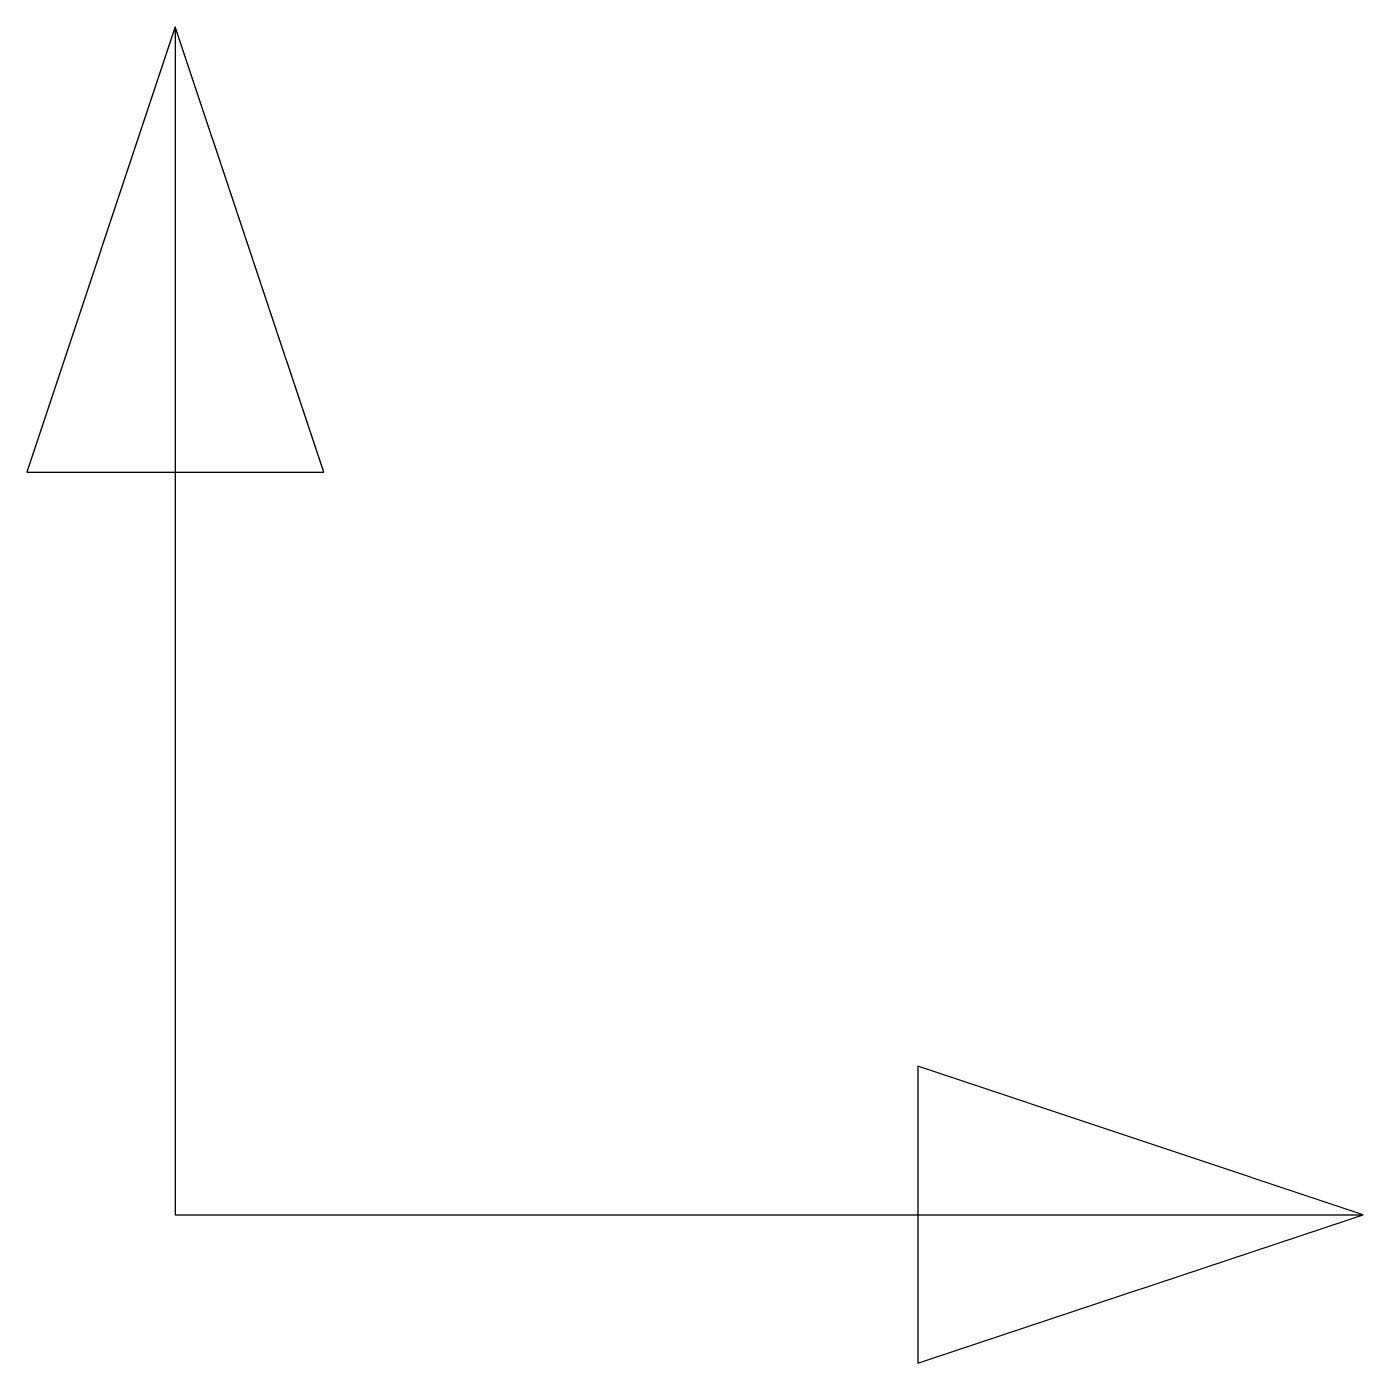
# Model space of a CAD drawing. Header units: inches. Extents: x 0 to 5513, y -1225 to 2781.
# Drawn here: x -0.0394 to 0.315, y -0.0394 to 0.315 of the extents above; entities that cross this region are included whole.
import ezdxf

# ---------------------------------------------------------------- set-up
doc = ezdxf.new("R2010")
doc.units = ezdxf.units.IN
doc.header["$MEASUREMENT"] = 0
doc.linetypes.add('SOLID', pattern=[0])
doc.layers.add('RAM_Concept_Reinforcement', color=7, linetype='Continuous')

msp = doc.modelspace()

# ---------------------------------------------------------------- linework, layer by layer
at = {"layer": 'RAM_Concept_Reinforcement', "color": 7, "linetype": 'SOLID'}
for p, q in [((0, 0.31496), (-0.03937, 0.19685)), ((0.03937, 0.19685), (0, 0.31496)), ((0, 0.31496), (0, 0)), ((-0.03937, 0.19685), (0.03937, 0.19685)), ((0.31496, 0), (0.19685, 0.03937)), ((0.19685, 0.03937), (0.19685, -0.03937)), ((0, 0), (0.31496, 0)), ((0.19685, -0.03937), (0.31496, 0))]:
    msp.add_line(p, q, dxfattribs=at)

doc.saveas('drawing.dxf')
